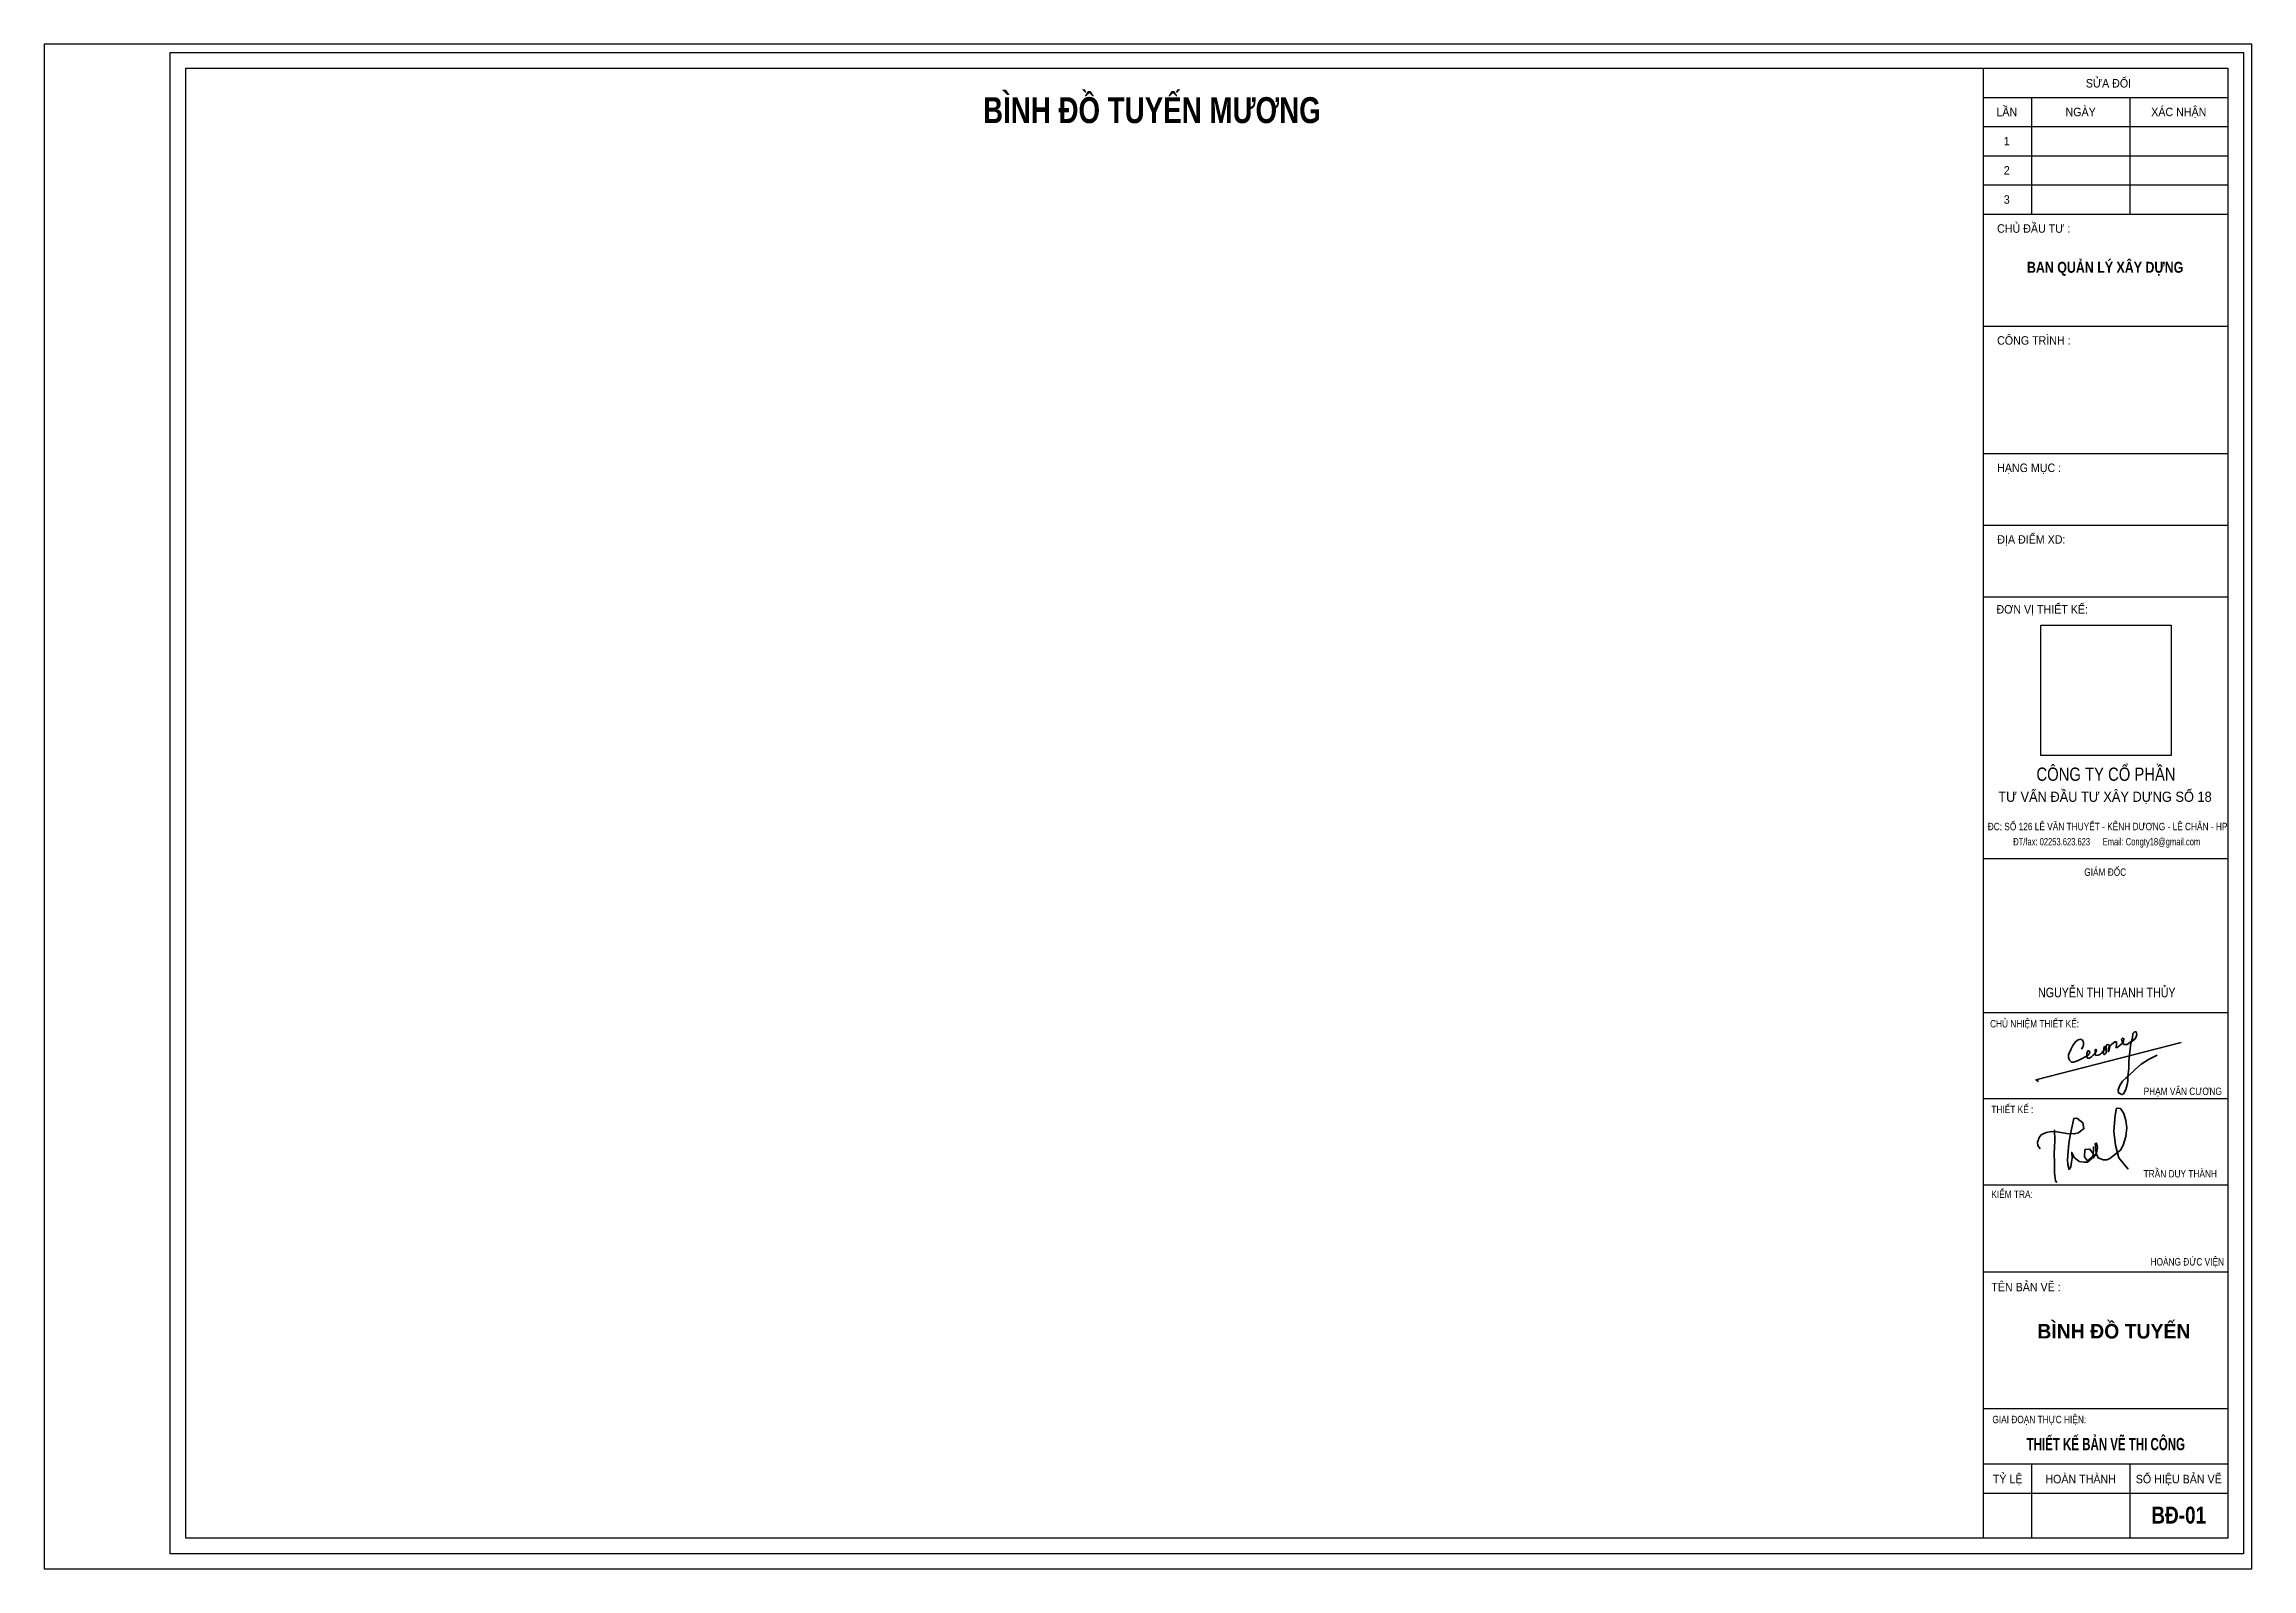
# Paper-space layout 'Binh do' of a CAD drawing. Extents: x -711 to -512, y 731 to 869.
import ezdxf
from ezdxf.enums import TextEntityAlignment as Align

# ---------------------------------------------------------------- set-up
doc = ezdxf.new("R2010")
doc.units = 0
doc.header["$MEASUREMENT"] = 0
doc.layers.get('0').update_dxf_attribs({"linetype": 'CONTINUOUS'})
doc.layers.get('DEFPOINTS').update_dxf_attribs({"linetype": 'CONTINUOUS'})
for name, color, linetype, lineweight in [('BICO-254-TEXT', 254, 'CONTINUOUS', 20), ('NET COT', 1, 'CONTINUOUS', 40), ('TUONG', 51, 'CONTINUOUS', 35)]:
    doc.layers.add(name, color=color, linetype=linetype, lineweight=lineweight)
for name, color, linetype in [('BT7-THAY', 7, 'CONTINUOUS'), ('ENTTNTHIETKE1', 2, 'CONTINUOUS'), ('KHUNGTEN', 5, 'CONTINUOUS'), ('T.bao', 6, 'CONTINUOUS'), ('thep', 2, 'CONTINUOUS'), ('TXT', 5, 'CONTINUOUS')]:
    doc.layers.add(name, color=color, linetype=linetype)
doc.styles.add('BICO-Avantbold', font='')
doc.styles.add('BICO-VnAvantH-B', font='')
doc.styles.add('style1', font='hoatbif.shx', dxfattribs={"width": 0.7})
doc.styles.add('T2', font='', dxfattribs={"width": 0.8})
doc.styles.add('T3', font='', dxfattribs={"width": 0.9})
doc.styles.add('VnAvantH-B', font='')
doc.styles.get('BICO-Avantbold').set_extended_font_data('.VnAvantH', bold=True)
doc.styles.get('BICO-VnAvantH-B').set_extended_font_data('.VnAvantH', bold=True)
doc.styles.get('T2').set_extended_font_data('.VnArialH')
doc.styles.get('T3').set_extended_font_data('.VnArialH', bold=True)
doc.styles.get('VnAvantH-B').set_extended_font_data('.VnAvantH', bold=True)
picture_1 = doc.add_image_def('image1.jpg', size_in_pixel=(591, 591))

# ---------------------------------------------------------------- blocks, each defined once
blk = doc.blocks.new('cuong')
at = {"layer": 'TUONG', "ltscale": 500}
for points in [[(1657206, 23052), (1657150, 23094), (1660414, 23928)], [(1658174, 23781), (1658208, 23846), (1658219, 23885), (1658219, 23938), (1658193, 23985), (1658153, 24007), (1658099, 23993), (1658035, 23943), (1657978, 23862), (1657938, 23789), (1657900, 23708), (1657877, 23656), (1657877, 23592), (1657900, 23535), (1657928, 23510), (1657949, 23493), (1657992, 23493), (1658085, 23520), (1658171, 23568), (1658281, 23626), (1658334, 23661), (1658356, 23709), (1658344, 23741), (1658314, 23741), (1658295, 23687), (1658295, 23620), (1658305, 23583), (1658352, 23583), (1658395, 23611), (1658433, 23649), (1658477, 23688), (1658507, 23749), (1658497, 23777), (1658480, 23767), (1658483, 23700), (1658483, 23667), (1658496, 23641), (1658550, 23648), (1658597, 23670), (1658623, 23695), (1658650, 23726), (1658683, 23760), (1658720, 23833), (1658685, 23840), (1658667, 23743), (1658667, 23681), (1658691, 23657), (1658723, 23694), (1658723, 23777), (1658723, 23806), (1658723, 23853), (1658751, 23890), (1658786, 23877), (1658808, 23841), (1658797, 23768), (1658781, 23727), (1658773, 23727), (1658773, 23752), (1658784, 23826), (1658803, 23849), (1658857, 23896), (1658922, 23946), (1658956, 23946), (1658956, 23880), (1658947, 23822), (1658971, 23822), (1659012, 23849), (1659046, 23876), (1659092, 23915), (1659114, 23957), (1659124, 24015), (1659097, 24030), (1659073, 24006), (1659092, 23915), (1659129, 23888), (1659196, 23888), (1659268, 23937), (1659312, 23961), (1659371, 24009), (1659402, 24059), (1659415, 24113), (1659401, 24168), (1659362, 24168), (1659329, 24136), (1659317, 24030), (1659280, 23920), (1659265, 23792), (1659236, 23512), (1659236, 23356), (1659216, 23161), (1659216, 23059), (1659199, 22989), (1659166, 22879), (1659118, 22782), (1659075, 22762), (1659007, 22800), (1658993, 22865), (1659031, 22964), (1659095, 23063), (1659172, 23132), (1659218, 23175), (1659388, 23330), (1659515, 23444), (1659679, 23549), (1659875, 23645)]]:
    blk.add_lwpolyline(points, dxfattribs=at)
blk = doc.blocks.new('tahnh')
at = {"layer": 'TUONG', "ltscale": 500}
for points in [[(1657717, 19862), (1657680, 19913), (1657678, 19964), (1657701, 20030), (1657732, 20069), (1657802, 20104), (1657883, 20119), (1657961, 20113), (1658109, 20089), (1658216, 20083), (1658279, 20101), (1658359, 20161), (1658345, 20249), (1658253, 20316), (1658213, 20312), (1658184, 20198), (1658162, 20086), (1658139, 19945), (1658119, 19704), (1658124, 19632), (1658142, 19561), (1658169, 19599), (1658177, 19666), (1658186, 19727), (1658180, 19812), (1658214, 19734), (1658288, 19677), (1658362, 19666), (1658414, 19666), (1658481, 19727), (1658503, 19787), (1658449, 19859), (1658374, 19853), (1658366, 19748), (1658413, 19687), (1658496, 19768), (1658500, 19893), (1658495, 19727), (1658546, 19805), (1658560, 19885), (1658547, 19948), (1658525, 19938), (1658534, 19859), (1658539, 19795), (1658568, 19729), (1658641, 19701), (1658698, 19701), (1658740, 19720), (1658899, 19846), (1658940, 19919), (1658977, 20045), (1658994, 20175), (1658979, 20279), (1658946, 20384), (1658897, 20459), (1658842, 20465), (1658820, 20360), (1658810, 20245), (1658798, 20117), (1658824, 19917), (1658876, 19732), (1659011, 19564)], [(1657924, 20142), (1657933, 19987), (1657922, 19788), (1657924, 19661), (1657927, 19512), (1657940, 19395), (1657958, 19368)]]:
    blk.add_lwpolyline(points, dxfattribs=at)
blk = doc.blocks.new('khung vpn')
at = {"layer": 'DEFPOINTS'}
for p, q in [((52556.46, -4195.446), (52498.758, -4195.446)), ((52498.758, -4195.446), (52498.758, -4235.276)), ((52556.46, -4235.276), (52556.46, -4195.446)), ((52498.758, -4235.276), (52556.46, -4235.276))]:
    blk.add_line(p, q, dxfattribs=at)
at = {"layer": 'KHUNGTEN'}
blk.add_lwpolyline([(52556.243, -4234.885), (52502.048, -4234.885), (52502.048, -4195.662), (52556.243, -4195.662)], close=True, dxfattribs=at)
at = {"layer": 'T.bao'}
for p, q in [((52549.443, -4196.835), (52555.832, -4196.835)), ((52550.703, -4196.835), (52550.703, -4199.885)), ((52553.267, -4196.835), (52553.267, -4199.885)), ((52549.443, -4197.598), (52555.832, -4197.598)), ((52549.443, -4198.36), (52555.832, -4198.36)), ((52549.443, -4199.123), (52555.832, -4199.123)), ((52549.443, -4222.987), (52555.832, -4222.987)), ((52549.443, -4225.241), (52555.832, -4225.241)), ((52549.443, -4227.516), (52555.832, -4227.516)), ((52549.443, -4232.534), (52555.832, -4232.534)), ((52550.703, -4232.534), (52550.703, -4234.474)), ((52553.267, -4232.534), (52553.267, -4234.474)), ((52549.443, -4233.296), (52555.832, -4233.296))]:
    blk.add_line(p, q, dxfattribs=at)
at = {"layer": 'thep'}
for p, q in [((52549.443, -4199.885), (52555.832, -4199.885)), ((52549.443, -4202.81), (52555.832, -4202.81)), ((52549.443, -4206.138), (52555.832, -4206.138)), ((52549.443, -4208.009), (52555.832, -4208.009)), ((52549.443, -4209.881), (52555.832, -4209.881)), ((52549.443, -4216.721), (52555.832, -4216.721)), ((52549.443, -4220.741), (52555.832, -4220.741)), ((52549.443, -4231.083), (52555.832, -4231.083))]:
    blk.add_line(p, q, dxfattribs=at)
for points in [[(52555.832, -4234.474), (52502.459, -4234.474), (52502.459, -4196.073), (52555.832, -4196.073)], [(52555.832, -4196.073), (52555.832, -4234.474), (52549.443, -4234.474), (52549.443, -4196.073)]]:
    blk.add_lwpolyline(points, close=True, dxfattribs=at)
at = {"layer": 'TXT', "linetype": 'Continuous'}
blk.add_line((52555.832, -4196.073), (52555.832, -4234.474), dxfattribs=at)
at = {"layer": 'NET COT'}
for name, p, xscale, yscale, zscale in [('cuong', (50622.949, -4249.366), 0.001163364133390132, 0.001163364133390132, 0.001163364133390132), ('tahnh', (49610.52, -4259.537), 0.00177377123691258, 0.001773771241005306, 0.00177377124111858)]:
    blk.add_blockref(name, p, dxfattribs=dict(at, xscale=xscale, yscale=yscale, zscale=zscale))
at = {"layer": 'BT7-THAY', "linetype": 'ByBlock', "style": 'VnAvantH-B'}
for s, height, width, p in [('ban qu¶n lý x©y dùng ', 0.28512, 0.85, (52552.67, -4201.416)), ('thiÕt kÕ b¶n vÏ thi c«ng', 0.32076, 0.7, (52552.643, -4232.177))]:
    blk.add_text(s, height=height, dxfattribs=dict(at, width=width)).set_placement(p, align=Align.CENTER)
at = {"layer": 'TXT', "linetype": 'Continuous'}
for s, height, style, width, p in [('söa ®æi', 0.2218, 'T2', 0.9, (52552.713, -4196.577)), ('lÇn', 0.2218, 'T2', 0.9, (52550.054, -4197.326)), ('ngµy', 0.2218, 'T2', 0.9, (52551.985, -4197.326)), ('x¸c nhËn', 0.2218, 'T2', 0.9, (52554.55, -4197.326)), ('1', 0.222, 'T2', 0.9, (52550.054, -4198.089)), ('2', 0.222, 'T2', 0.9, (52550.054, -4198.851)), ('3', 0.222, 'T2', 0.9, (52550.054, -4199.614)), ('c«ng ty cæ phÇn', 0.34658, 'T2', 0.8, (52552.648, -4214.689)), ('®c: sè 126 lª v¨n thuyÕt - kªnh d\xad¬ng - lª ch©n - hp', 0.19408, 'T2', 0.8, (52552.689, -4215.98)), ('§T/fax: 02253.623.623      Email: Congty18@gmail.com', 0.19408, 'style1', 0.7, (52552.666, -4216.376)), ('nguyÔn thÞ thanh thñy', 0.24954, 'T2', 0.8, (52552.668, -4220.343)), ('giai ®o¹n thùc hiÖn:', 0.19408, 'T2', 0.8, (52550.904, -4231.471)), ('tû lÖ', 0.2218, 'T2', 0.9, (52550.076, -4233.041)), ('hoµn thµnh', 0.2218, 'T2', 0.9, (52551.985, -4233.041)), ('sè hiÖu b¶n vÏ', 0.22181, 'T2', 0.9, (52554.55, -4233.041))]:
    blk.add_text(s, height=height, dxfattribs=dict(at, style=style, width=width)).set_placement(p, align=Align.CENTER)
at = {"layer": 'TXT', "linetype": 'Continuous', "style": 'T2'}
for s, height, width, p in [('chñ ®Çu t\xad :', 0.22181, 0.9, (52549.802, -4200.371)), ('c«ng tr×nh :', 0.22181, 0.9, (52549.802, -4203.296)), ('h¹ng môc :', 0.2218, 0.9, (52549.802, -4206.623)), ('®Þa ®iÓm xd:', 0.22181, 0.9, (52549.806, -4208.494)), ('®¬n vÞ thiÕt kÕ:', 0.22181, 0.9, (52549.785, -4210.32)), ('gi¸m ®èc', 0.1941, 0.8, (52552.079, -4217.171)), ('chñ nhiÖm thiÕt kÕ:', 0.19408, 0.8, (52549.617, -4221.132)), ('thiÕt kÕ :', 0.1941, 0.8, (52549.651, -4223.371)), ('ph¹m v¨n c\xad¬ng', 0.19408, 0.8, (52553.631, -4222.897)), ('trÇn duy thµnh', 0.19408, 0.8, (52553.631, -4225.051)), ('kiÓm tra:', 0.1941, 0.8, (52549.651, -4225.587)), ('hoµng ®øc viÖn', 0.19408, 0.8, (52553.812, -4227.352)), ('tªn b¶n vÏ :', 0.22181, 0.9, (52549.651, -4228.026))]:
    blk.add_text(s, height=height, dxfattribs=dict(at, width=width)).set_placement(p)
at = {"layer": 'TXT', "linetype": 'Continuous', "style": 'T2', "width": 0.9}
blk.add_text('t\xad vÊn ®Çu t\xad x©y dùng sè 18', height=0.26617, dxfattribs=at).set_placement((52552.621, -4215.094), align=Align.MIDDLE)
at = {"color": 4}
image = blk.add_image(picture_1, insert=(52550.942, -4214.028), size_in_units=(3.409, 3.409), dxfattribs=at)
image.dxf.flags = 7

psp = doc.layouts.new('Binh do')

# ---------------------------------------------------------------- linework, layer by layer
at = {"layer": 'DEFPOINTS'}
psp.add_line((-511.73, 731.32), (-511.73, 868.82), dxfattribs=at)

# ---------------------------------------------------------------- block references
at = {"layer": 'ENTTNTHIETKE1', "color": 6, "xscale": 3.452156561645097, "yscale": 3.452156561650554, "zscale": 3.452156561651228}
psp.add_blockref('khung vpn', (-181944.86, 15352.15), dxfattribs=at)

# ---------------------------------------------------------------- texts
at = {"layer": 'BICO-254-TEXT', "style": 'BICO-Avantbold', "width": 0.8}
psp.add_text('b×nh ®å tuyÕn m\xad¬ng', height=2.3384, dxfattribs=at).set_placement((-610.98, 861.7), align=Align.CENTER)
at = {"layer": 'BICO-254-TEXT', "insert": (-524.18, 753.4), "char_height": 1.3095, "width": 19.2069, "attachment_point": 2, "style": 'BICO-VnAvantH-B'}
psp.add_mtext('b×nh ®å tuyÕn', dxfattribs=at)
at = {"layer": 'TXT', "linetype": 'Continuous', "style": 'T3', "width": 0.8}
psp.add_text('b®-01', height=1.531, dxfattribs=at).set_placement((-518.33, 736.16), align=Align.MIDDLE_CENTER)

# ---------------------------------------------------------------- viewports
at = {"layer": 'thep', "color": 6}
psp.add_viewport(center=(-617.05, 800.37), size=(162.2, 132.5665), view_center_point=(59281.07, -4255.03), view_height=208.7054, dxfattribs=at)

doc.saveas('drawing.dxf')
